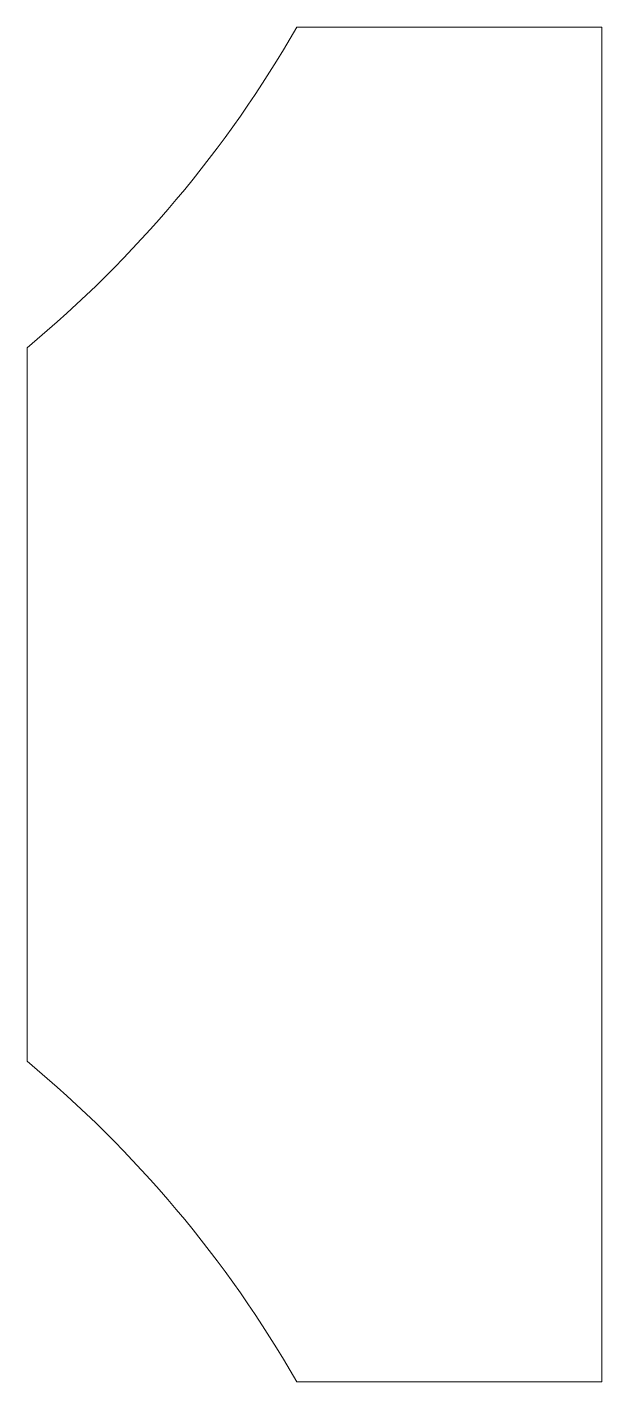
# Model space of a CAD drawing. Header units: millimetres. Extents: x 141 to 249, y -202 to 52.
import ezdxf

# ---------------------------------------------------------------- set-up
doc = ezdxf.new("R2010")
doc.units = ezdxf.units.MM

msp = doc.modelspace()

# ---------------------------------------------------------------- linework, layer by layer
at = {"color": 7, "linetype": 'Continuous', "lineweight": 15}
for p, q in [((249, 52.14), (191.68, 52.14)), ((249, -202.14), (249, 52.14)), ((141, -8.04), (141, -141.96)), ((191.68, -202.14), (249, -202.14))]:
    msp.add_line(p, q, dxfattribs=at)
for centre, start, end in [((0, 162.14), 309.6435, 330.1496), ((0, -312.14), 29.8504, 50.3565)]:
    msp.add_arc(centre, 221, start, end, dxfattribs=at)

doc.saveas('drawing.dxf')
